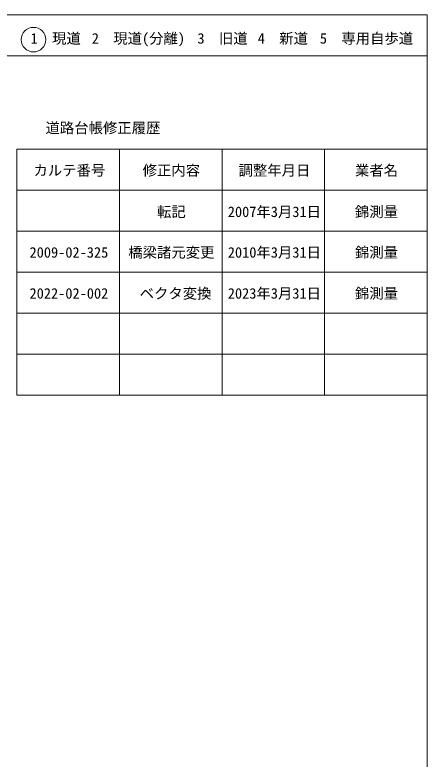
# Model space of a CAD drawing. Units: millimetres, scale not verified. Extents: x -64524 to 575476, y -400299 to -40299.
# Drawn here: x 474976 to 575476, y -221942 to -40299 of the extents above; entities that cross this region are included whole.
import ezdxf
from ezdxf.enums import TextEntityAlignment as Align

# ---------------------------------------------------------------- set-up
doc = ezdxf.new("R2010")
doc.units = ezdxf.units.MM
doc.header["$LTSCALE"] = 1000
for name, color, linetype, lineweight in [('M-TTL', 2, 'Continuous', 13), ('M-TTL-FRAM', 2, 'Continuous', 13), ('M-TTL-LINE', 7, 'Continuous', 13), ('M-TTL-TXT', 7, 'Continuous', 13)]:
    doc.layers.add(name, color=color, linetype=linetype, lineweight=lineweight)
doc.styles.add('ＭＳ ゴシック', font='')
doc.styles.get('ＭＳ ゴシック').set_extended_font_data('MS Gothic')

msp = doc.modelspace()

# ---------------------------------------------------------------- linework, layer by layer
at = {"layer": 'M-TTL'}
for p, q in [((575476, -40299), (-64524, -40299)), ((575476, -400299), (575476, -40299))]:
    msp.add_line(p, q, dxfattribs=at)
at = {"layer": 'M-TTL-FRAM'}
for p, q in [((475476, -73102), (475476, -133102)), ((475476, -73102), (575476, -73102)), ((475476, -133102), (575476, -133102))]:
    msp.add_line(p, q, dxfattribs=at)
at = {"layer": 'M-TTL-LINE'}
for p, q in [((-64524, -50299), (575476, -50299)), ((500476, -73102), (500476, -133102)), ((525476, -73102), (525476, -133102)), ((550476, -73102), (550476, -133102)), ((475476, -83102), (575476, -83102)), ((475476, -93102), (575476, -93102)), ((475476, -103102), (575476, -103102)), ((475476, -113102), (575476, -113102)), ((475476, -123102), (575476, -123102))]:
    msp.add_line(p, q, dxfattribs=at)
at = {"layer": 'M-TTL-TXT'}
msp.add_circle((479507, -46341), 3000, dxfattribs=at)

# ---------------------------------------------------------------- texts
at = {"layer": 'M-TTL-TXT', "style": 'ＭＳ ゴシック'}
for s, p in [('1\u3000現道', (478799, -48091)), ('2\u3000現道(分離)', (493720, -48091)), ('3\u3000旧道', (519472, -48091)), ('4\u3000新道', (534175, -48091)), ('5\u3000専用自歩道', (549329, -48091)), ('道路台帳修正履歴', (482444, -69936)), ('カルテ番号', (479508, -80296)), ('修正内容', (506119, -80296)), ('調整年月日', (529510, -80296)), ('業者名', (557885, -80296)), ('転記', (509619, -90408)), ('2007年3月31日', (526885, -90408)), ('錦測量', (557885, -90408)), ('2009-02-325', (478546, -100317)), ('橋梁諸元変更', (502619, -100317)), ('2010年3月31日', (526885, -100317)), ('錦測量', (557885, -100317)), ('2022-02-002', (478546, -110327)), ('ベクタ変換', (505397, -110327)), ('2023年3月31日', (526885, -110327)), ('錦測量', (557885, -110327))]:
    msp.add_text(s, height=2566, dxfattribs=at).set_placement(p, align=Align.BOTTOM_LEFT)

doc.saveas('drawing.dxf')
